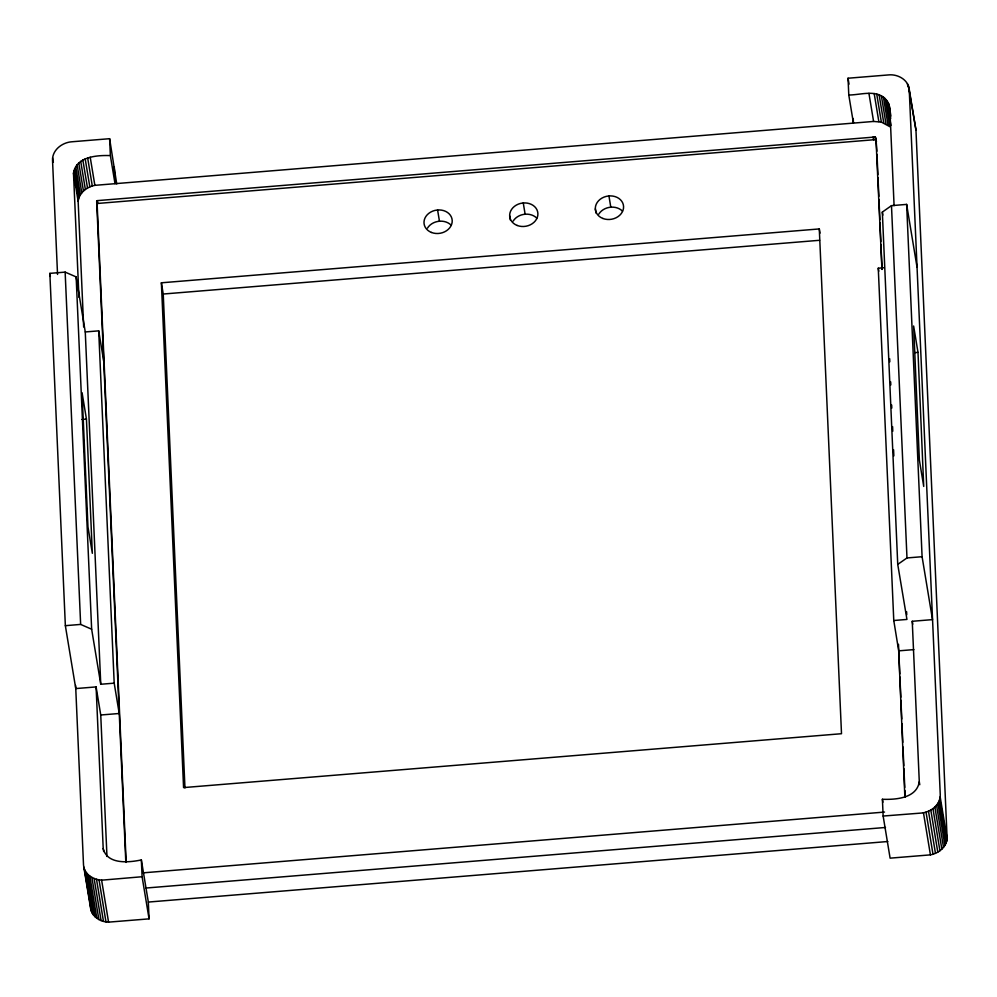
<?xml version="1.0" encoding="UTF-8"?>
<svg xmlns="http://www.w3.org/2000/svg" width="997" height="997" viewBox="0 0 997 997"><rect width="100%" height="100%" fill="white"/><g stroke="black" fill="none" stroke-linecap="round" stroke-linejoin="round"><path stroke-width="1.5" d="M884.127 267.719L878.27 268.205L893.773 620.508L906.946 619.436L897.736 564.402L882.333 212.087L891.48 205.644L906.634 204.397L922.088 556.712L932.507 619.623L912.255 621.281L919.284 781.748C916.766 798.423 895.331 799.793 882.407 799.27L883.143 816.044L920.829 813.103C930.425 812.505 940.545 804.99 940.258 794.671L909.252 90.054C908.778 79.872 897.699 73.84 888.364 74.937L848.048 78.227L848.783 95.014L853.432 123.092L853.233 118.518M116.736 183.934L109.62 138.695L71.946 141.773C62.4 142.372 52.343 149.799 52.517 160.043L57.539 274.437M78.962 297.343L73.491 173.129C76.009 156.467 97.444 155.083 110.368 155.607L115.016 183.697L114.281 166.773M83.673 326.979L78.14 201.207C79.187 192.82 86.913 186.813 94.865 185.342L873.584 121.447L881.36 122.095L889.872 126.694L885.224 98.616C875.366 89.381 860.498 94.989 848.783 95.014M883.143 816.044L890.109 858.155L930.425 854.865C938.376 853.407 946.116 847.388 947.15 839L915.956 130.009L908.99 87.886M125.772 861.184L96.684 201.544L97.37 200.621L875.067 137.013L875.989 139.094L881.946 269.115M126.17 862.417L97.145 204.36L97.831 203.438L873.522 139.779L876.089 140.103L876.862 151.232M897.736 564.402L906.983 557.946L922.088 556.712M83.785 866.979L90.752 909.114C92.422 917.165 100.772 922.001 108.561 922.138L149.064 918.86L142.097 876.737L104.211 879.965C94.939 880.962 83.985 874.93 83.511 864.823L75.622 685.475M49.85 273.365L65.141 272.119L76.146 276.904L85.268 331.951L100.759 684.266L114.194 683.157L119.216 713.491L100.747 714.999L96.098 686.921L75.76 688.578L65.353 625.68L49.85 273.365L50.361 276.443M819.297 228.936L841.505 733.717L183.573 787.593L161.377 282.799L819.297 228.936L819.995 233.148M161.377 282.799L163.234 294.028L819.609 240.289M85.268 331.951L98.703 330.854L103.725 361.188M81.953 419.463L86.44 419.089L92.335 553.31L87.973 526.902L82.066 392.693L86.44 419.089M65.353 625.68L80.645 624.421L91.649 629.219L100.759 684.266M893.773 620.508L898.696 650.854L913.875 649.608M149.064 918.86L148.329 902.061L141.35 859.937C129.199 862.48 107.29 864.935 103.202 848.572L96.098 686.921M142.907 872.861L884.538 812.069M145.998 888.028L885.498 827.473M148.329 902.061L887.829 841.518M915.022 352.614L918 352.39L923.721 486.424L919.371 460.028L913.626 325.994L918 352.39M885.224 98.616L888.963 104.199L889.835 108.486L894.085 205.694M915.956 130.009L908.379 85.767M907.444 83.76L907.943 86.776M906.634 204.397L917.053 267.308M888.963 104.199L890.919 116.026M888.015 102.193L890.707 118.456M886.769 100.323L890.932 125.448M883.404 97.108L888.065 125.186M881.36 95.824L886.009 123.902M879.117 94.777L883.766 122.868M876.712 94.005L881.36 122.095M874.182 93.506L878.831 121.584M868.935 93.357L873.584 121.447M875.615 137.287L876.45 141.91M875.067 137.013L875.528 139.829M873.06 136.975L873.522 139.779M882.333 212.087L882.831 215.14M848.048 78.227L849.02 84.147M878.27 268.205L878.768 271.234M912.255 621.281L912.754 624.234M940.171 796.877L947.15 839M939.76 799.071L946.726 841.194M939 801.214L945.979 843.35M937.915 803.283L944.894 845.406M936.532 805.227L943.511 847.35M934.874 807.022L941.841 849.145M932.955 808.629L939.922 850.753M930.812 810.025L937.791 852.148M928.494 811.197L935.46 853.32M926.026 812.106L932.993 854.23M919.284 781.748L919.77 784.714M923.459 812.742L930.425 854.865M882.407 799.27L882.893 802.224M608.943 195.96L610.8 207.189M595.346 208.859L596.044 213.071M523.263 202.977L525.12 214.205M509.666 215.875L510.364 220.088M437.596 209.993L439.453 221.222M90.216 157.264L94.865 185.342M97.37 200.621L97.831 203.438M96.933 201.07L97.394 203.874M96.684 201.544L97.145 204.36M87.649 157.9L92.297 185.99M85.181 158.81L89.83 186.9M82.851 159.981L87.512 188.059M80.72 161.377L85.368 189.455M78.8 162.985L83.449 191.075M77.13 164.779L81.779 192.857M75.747 166.723L80.396 194.801M74.663 168.78L79.311 196.87M73.915 170.936L78.564 199.014M73.491 173.129L78.14 201.207M52.617 157.85L53.364 162.361M103.202 848.572L103.688 851.525M101.594 880.015L108.561 922.138M99.002 879.778L105.981 921.901M96.497 879.267L103.476 921.39M94.117 878.482L101.096 920.605M91.898 877.435L98.865 919.558M89.867 876.151L96.846 918.274M88.072 874.643L95.051 916.766M86.552 872.948L93.519 915.072M85.306 871.079L92.285 913.202M84.384 869.085L91.35 911.208M891.48 205.644L906.983 557.946M906.597 611.672L906.734 614.775M876.999 154.348L877.883 174.575M878.021 177.678L878.843 196.347M878.98 199.462L879.865 219.676M880.002 222.792L880.825 241.448M880.962 244.564L882.046 269.452M898.484 644.311L899.78 673.872M899.917 676.975L900.802 697.202M900.939 700.318L901.762 718.974M901.961 723.648L902.784 742.316M902.983 746.977L903.805 765.646M903.943 768.749L904.765 787.418M904.902 790.534L905.176 796.753M163.234 294.028L184.956 787.954M109.62 138.695L110.368 155.607M141.35 859.937L142.097 876.737M98.703 330.854L114.194 683.157M100.747 714.999L106.966 856.448M76.146 276.904L91.649 629.219M65.141 272.119L80.645 624.421M90.615 905.999L90.752 909.114M889.685 358.721L889.81 361.799M890.67 381.863L890.807 384.942M891.667 405.006L891.792 408.085M892.589 426.604L892.776 431.227M893.574 449.747L893.835 455.916M898.696 650.854L904.865 797.052M598.836 214.056A14.182 11.727 -9.4 0 1 622.452 211.115M513.168 221.072A14.182 11.727 -9.4 0 1 536.772 218.131M427.489 228.089A14.182 11.727 -9.4 0 1 451.105 225.148M602.849 218.455A14.182 11.727 -9.4 0 0 623.574 206.541A14.182 11.727 -9.4 0 0 601.951 198.104A14.182 11.727 -9.4 0 0 602.849 218.455M517.169 225.459A14.182 11.727 -9.4 0 0 537.894 213.557A14.182 11.727 -9.4 0 0 516.284 205.12A14.182 11.727 -9.4 0 0 517.169 225.459M431.502 232.475A14.182 11.727 -9.4 0 0 452.214 220.574A14.182 11.727 -9.4 0 0 430.604 212.137A14.182 11.727 -9.4 0 0 431.502 232.475"/></g></svg>
